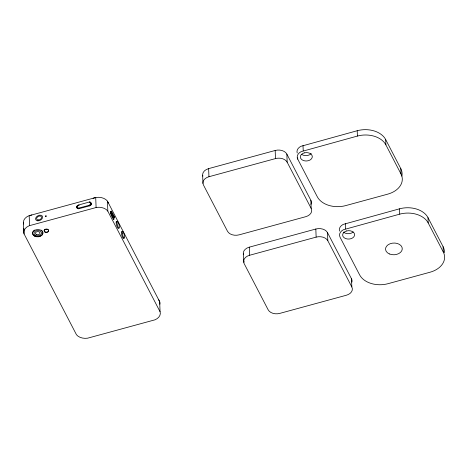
<?xml version="1.0" encoding="UTF-8"?>
<svg xmlns="http://www.w3.org/2000/svg" width="468" height="468" viewBox="0 0 468 468"><rect width="100%" height="100%" fill="white"/><g stroke="black" fill="none" stroke-linecap="round" stroke-linejoin="round"><path stroke-width="0.7" d="M114.327 217.351L113.905 217.468L113.742 219.375C114.11 218.743 108.652 212.121 111.501 211.179L114.04 216.064L114.227 217.731L111.565 212.776L111.437 211.121M76.74 207.072L77.138 205.978L78.244 205.101L88.926 202.135C91.506 201.217 91.453 205.171 89.142 205.306L78.419 208.178L77.249 207.921L76.74 207.072L77.384 208.377L78.723 208.763L89.447 205.897C90.81 205.721 92.091 203.65 90.634 202.779M45.495 216.333L46.01 216.035M111.366 212.103L110.664 212.296L110.863 212.969L113.572 217.889M29.578 225.634L29.156 225.775A10.577 7.412 -2.2 0 0 23.95 233.661L76.489 334.76A10.577 7.412 -2.2 0 0 87.58 338.194L154.966 319.825A10.577 7.412 -2.2 0 0 160.173 311.94L107.634 210.846A10.577 7.412 -2.2 0 0 96.543 207.406L29.578 225.634L29.191 215.672L95.718 197.537L96.098 207.494M401.872 176.138A22.253 15.596 -2.2 0 0 400.784 168.615L385.679 139.558A22.253 15.596 -2.2 0 0 357.207 130.73L300.901 146.314A9.126 6.394 -2.2 0 0 297.198 153.007M400.988 173.944L385.884 144.887A22.253 15.596 -2.2 0 0 357.412 136.065L301.105 151.65A9.126 6.394 -2.2 0 0 297.736 159.138L317.292 196.765A22.253 15.596 -2.2 0 0 345.764 205.592L387.615 194.179A22.253 15.596 -2.2 0 0 400.988 173.944L400.784 168.615M444.395 252.691A22.253 15.596 -2.2 0 0 443.097 246.694L427.998 217.638A22.253 15.596 -2.2 0 0 399.526 208.816L343.219 224.394A9.126 6.394 -2.2 0 0 339.516 231.087M443.301 252.03L428.202 222.967A22.253 15.596 -2.2 0 0 399.73 214.145L343.424 229.729A9.126 6.394 -2.2 0 0 340.055 237.217L359.605 274.845A22.253 15.596 -2.2 0 0 388.083 283.672L429.928 272.259A22.253 15.596 -2.2 0 0 443.301 252.03L443.097 246.694M93.085 198.256L96.162 197.449A10.577 7.412 -2.2 0 1 107.254 200.883L108.4 203.001M208.64 168.62L275.172 150.48A9.126 6.394 -2.2 0 1 286.855 154.101L310.863 200.304L311.173 208.406A9.126 6.394 -2.2 0 1 305.686 216.702L239.154 234.842A9.126 6.394 -2.2 0 1 227.477 231.227L203.469 185.024A9.126 6.394 -2.2 0 1 208.95 176.728L208.64 168.62A9.126 6.394 -2.2 0 0 202.825 176.12M208.95 176.728L275.488 158.588A9.126 6.394 -2.2 0 1 287.165 162.203L311.173 208.406M110.875 211.331L111.501 211.179M110.857 211.448L111.279 211.337M110.857 211.606L111.279 211.489M110.588 211.864L111.296 211.671M110.618 212.074L111.326 211.881M110.723 212.525L111.425 212.332M110.787 212.753L111.489 212.56M110.863 212.969L111.565 212.776M110.963 213.595L110.781 214.122L111.203 214.49M113.759 216.62L114.18 216.508M113.818 216.854L114.239 216.737M113.859 217.076L114.28 216.959M113.899 217.62L114.327 217.503M113.396 217.854L114.309 217.62M113.525 217.924L114.274 217.696M113.964 219.217L113.619 217.696M243.483 254.662A9.126 6.394 -2.2 0 1 249.298 247.162L315.83 229.022A9.126 6.394 -2.2 0 1 327.506 232.643L351.515 278.84A9.126 6.394 -2.2 0 1 351.918 282.134M249.608 255.265L316.14 237.124A9.126 6.394 -2.2 0 1 327.816 240.745L351.831 286.948A9.126 6.394 -2.2 0 1 346.343 295.244L279.811 313.385A9.126 6.394 -2.2 0 1 268.135 309.763L244.126 263.566A9.126 6.394 -2.2 0 1 249.608 255.265L249.298 247.162M31.824 214.958L28.776 215.818A10.577 7.412 -2.2 0 0 23.564 223.704L23.681 224.008M46.116 216.111C44.893 215.491 46.051 217.345 46.063 216.017M45.963 215.941L45.507 216.403M158.728 299.848L159.793 301.983A10.577 7.412 -2.2 0 1 159.875 304.264M111.238 215.181L113.461 219.451M90.652 202.416L91.166 203.305M90.499 202.293L90.804 202.878M90.979 203.282L91.283 203.872M90.979 203.498L91.283 204.083M90.131 202.117L90.435 202.702M89.914 202.065L90.219 202.65M90.862 203.943L91.166 204.528M89.68 202.041L89.985 202.626M90.739 204.165L91.044 204.756M89.435 202.047L89.739 202.632M90.587 204.381L90.891 204.972M90.4 204.592L90.704 205.177M90.184 204.779L90.488 205.364M89.944 204.949L90.248 205.534M89.686 205.095L89.991 205.68M89.142 205.306L89.447 205.897M78.788 204.896L79.092 205.487M77.986 205.241L78.291 205.826M78.969 208.079L79.279 208.664M78.419 208.178L78.723 208.763M77.138 205.978L77.442 206.569M78.15 208.184L78.454 208.769M76.992 206.195L77.296 206.78M77.893 208.161L78.203 208.746M76.793 206.64L77.097 207.225M77.659 208.108L77.963 208.693M77.442 208.026L77.746 208.611M77.249 207.921L77.553 208.506M77.08 207.792L77.384 208.377M76.84 207.464L77.249 208.225M427.998 217.638L428.202 222.967M399.526 208.816L399.73 214.145M385.679 139.558L385.884 144.887M357.207 130.73L357.412 136.065M351.515 278.84L351.831 286.948M345.331 223.587L345.536 228.922M327.506 232.643L327.816 240.745M315.83 229.022L316.14 237.124M303.012 145.507L303.217 150.836M297.683 157.804L297.736 159.138M286.855 154.101L287.165 162.203M275.172 150.48L275.488 158.588M244.021 260.863L244.074 262.215M243.301 253.837L243.617 261.945M202.65 175.301L202.96 183.403M160.056 311.63L159.676 301.673L107.447 201.17L107.833 211.132M23.845 228.279L24.067 233.971M23.4 222.563L23.78 232.526M118.515 228.144A3.592 0.801 74.7 0 1 116.544 225.003A3.592 0.801 74.7 0 1 116.842 221.733M123.786 237.919A3.592 0.801 74.7 0 1 121.791 235.147A3.592 0.801 74.7 0 1 122.171 231.917M42.904 232.567A5.189 3.639 -2.2 0 1 35.527 236.311A5.189 3.639 -2.2 0 1 34.767 230.045M41.079 230.127A5.189 3.639 -2.2 0 1 42.617 231.642M48.239 229.677A2.246 1.574 -2.2 0 1 47.338 232.017A2.246 1.574 -2.2 0 1 44.232 231.057A2.246 1.574 -2.2 0 1 46.209 229.045M46.794 229.051A2.246 1.574 -2.2 0 1 47.847 229.379M310.863 200.304A9.126 6.394 -2.2 0 1 310.974 204.411M311.197 153.574A5.985 4.194 -2.2 0 1 301.62 154.329M353.182 231.999A5.985 4.194 -2.2 0 1 343.57 232.093M304.381 152.866L303.837 153.024A5.985 4.194 -2.2 0 0 300.655 158.266L300.871 158.64A5.985 4.194 -2.2 0 0 308.617 160.623A5.985 4.194 -2.2 0 0 311.91 155.201A5.985 4.194 -2.2 0 0 304.381 152.866M346.7 230.946L346.156 231.11A5.985 4.194 -2.2 0 0 342.974 236.346L343.19 236.72A5.985 4.194 -2.2 0 0 350.936 238.703A5.985 4.194 -2.2 0 0 354.229 233.28A5.985 4.194 -2.2 0 0 346.7 230.946M34.398 236.036A5.189 3.639 -2.2 0 0 42.851 233.731A5.189 3.639 -2.2 0 0 35.983 229.794A5.189 3.639 -2.2 0 0 34.398 236.036M44.963 232.052A2.246 1.574 -2.2 0 0 48.613 231.057A2.246 1.574 -2.2 0 0 45.648 229.361A2.246 1.574 -2.2 0 0 44.963 232.052M37.826 220.832A3.738 2.533 -27.5 0 0 42.582 216.731A3.738 2.533 -27.5 0 0 36.908 216.45A3.738 2.533 -27.5 0 0 37.826 220.832M38.54 219.978A2.621 1.773 -27.5 0 0 41.465 216.871A2.621 1.773 -27.5 0 0 37.311 217.158A2.621 1.773 -27.5 0 0 38.54 219.978M116.977 222.657A3.592 0.801 74.7 0 0 118.971 228.179A3.592 0.801 74.7 0 0 118.591 223.359A3.592 0.801 74.7 0 0 116.977 222.657M122.247 233.169A3.592 0.801 74.7 0 0 124.33 238.241A3.592 0.801 74.7 0 0 123.616 232.906A3.592 0.801 74.7 0 0 122.247 233.169M36.293 234.415A2.246 1.574 -2.2 0 0 39.95 233.421A2.246 1.574 -2.2 0 0 36.978 231.719A2.246 1.574 -2.2 0 0 36.293 234.415M35.194 235.188A3.773 2.644 -2.2 0 0 41.424 233.684A3.773 2.644 -2.2 0 0 36.603 230.683A3.773 2.644 -2.2 0 0 35.194 235.188M389.388 253.943A8.377 5.873 -2.2 0 0 402.269 249.017A8.377 5.873 -2.2 0 0 390.06 243.764A8.377 5.873 -2.2 0 0 389.388 253.943"/></g></svg>
